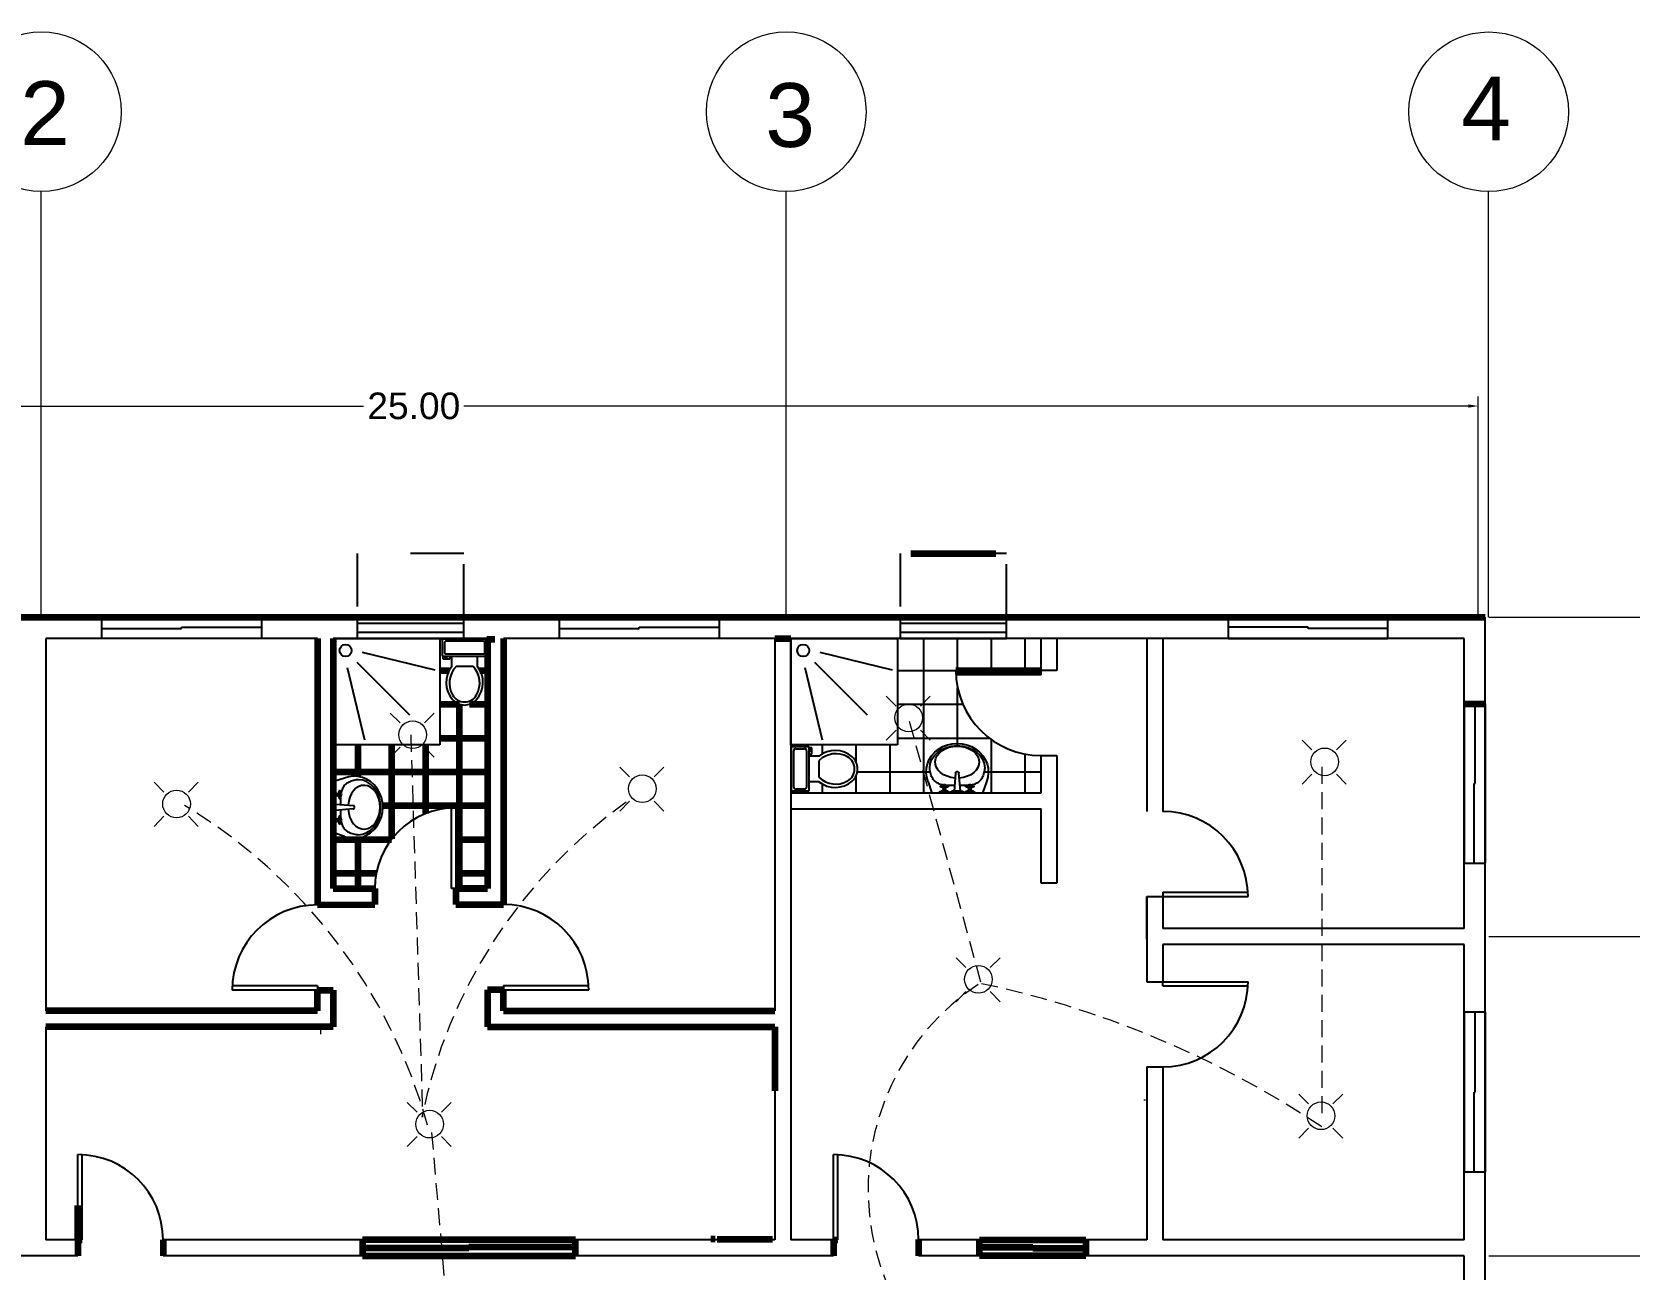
# Model space of a CAD drawing. Header units: millimetres. Extents: x 2391 to 3323, y 1596 to 2537.
# Drawn here: x 2863.34 to 2893.36, y 2371.49 to 2394.74 of the extents above; entities that cross this region are included whole.
import ezdxf

# ---------------------------------------------------------------- set-up
doc = ezdxf.new("R2010")
doc.units = ezdxf.units.MM
doc.linetypes.add('DASHED2', pattern=[9.525, 6.35, -3.175])
doc.linetypes.add('JIS_02_1.0', pattern=[2, 1, -1])
doc.layers.get('Defpoints').update_dxf_attribs({"color": 115})
for name, color, linetype in [('BATH', 171, 'Continuous'), ('dimensions', 203, 'Continuous'), ('doors', 31, 'Continuous'), ('doors and windows schedule', 11, 'Continuous'), ('Electrical symbols', 81, 'Continuous'), ('exterior wall', 140, 'Continuous'), ('furnitures', 40, 'Continuous'), ('interior wall', 191, 'Continuous'), ('Lightning text', 211, 'Continuous'), ('stairs', 123, 'Continuous'), ('windows', 241, 'Continuous')]:
    doc.layers.add(name, color=color, linetype=linetype)
doc.styles.get("Standard").update_dxf_attribs({"font": 'arial.ttf'})

msp = doc.modelspace()

# ---------------------------------------------------------------- linework, layer by layer
at = {"color": 0, "linetype": 'ByBlock'}
for p, q in [((2869.008, 2383.336), (2871.008, 2383.336)), ((2869.008, 2381.336), (2869.008, 2383.336)), ((2871.008, 2383.336), (2871.008, 2381.336)), ((2871.055, 2383.326), (2871.055, 2383.006)), ((2871.895, 2383.326), (2871.055, 2383.326)), ((2871.095, 2383.246), (2871.095, 2383.086)), ((2871.815, 2383.286), (2871.135, 2383.286)), ((2871.855, 2383.086), (2871.855, 2383.246)), ((2871.895, 2383.006), (2871.895, 2383.326)), ((2877.608, 2383.336), (2879.608, 2383.336)), ((2877.608, 2381.336), (2877.608, 2383.336)), ((2879.608, 2383.336), (2879.608, 2381.336)), ((2870.447, 2381.896), (2869.457, 2382.886)), ((2869.55, 2383.077), (2870.913, 2382.749)), ((2871.055, 2383.006), (2871.895, 2383.006)), ((2871.075, 2382.946), (2871.075, 2382.986)), ((2871.075, 2382.986), (2871.155, 2382.986)), ((2871.195, 2382.946), (2871.075, 2382.946)), ((2871.135, 2383.046), (2871.815, 2383.046)), ((2871.155, 2382.986), (2871.155, 2383.006)), ((2871.195, 2383.006), (2871.195, 2382.946)), ((2871.235, 2382.812), (2871.235, 2383.006)), ((2871.715, 2382.812), (2871.715, 2383.006)), ((2879.047, 2381.896), (2878.057, 2382.886)), ((2878.15, 2383.077), (2879.513, 2382.749)), ((2869.267, 2382.793), (2869.594, 2381.43)), ((2871.635, 2382.812), (2871.315, 2382.812)), ((2877.867, 2382.793), (2878.194, 2381.43)), ((2871.008, 2381.336), (2869.008, 2381.336)), ((2879.608, 2381.336), (2877.608, 2381.336)), ((2877.622, 2381.304), (2877.942, 2381.304)), ((2877.622, 2380.464), (2877.622, 2381.304)), ((2877.662, 2380.544), (2877.662, 2381.224)), ((2877.702, 2381.264), (2877.862, 2381.264)), ((2877.902, 2381.224), (2877.902, 2380.544)), ((2877.942, 2381.304), (2877.942, 2380.464)), ((2877.962, 2381.204), (2877.942, 2381.204)), ((2877.942, 2381.164), (2878.002, 2381.164)), ((2878.136, 2381.124), (2877.942, 2381.124)), ((2878.002, 2381.284), (2877.962, 2381.284)), ((2877.962, 2381.284), (2877.962, 2381.204)), ((2878.002, 2381.164), (2878.002, 2381.284)), ((2878.136, 2380.724), (2878.136, 2381.044)), ((2880.218, 2380.889), (2880.216, 2380.902)), ((2880.221, 2380.862), (2880.218, 2380.889)), ((2880.225, 2380.836), (2880.221, 2380.862)), ((2880.231, 2380.811), (2880.225, 2380.836)), ((2880.237, 2380.787), (2880.231, 2380.811)), ((2880.245, 2380.764), (2880.237, 2380.787)), ((2880.253, 2380.743), (2880.245, 2380.764)), ((2880.703, 2380.807), (2880.673, 2380.469)), ((2880.703, 2380.807), (2880.705, 2380.816)), ((2880.705, 2380.816), (2880.709, 2380.825)), ((2880.709, 2380.825), (2880.716, 2380.831)), ((2880.716, 2380.831), (2880.724, 2380.836)), ((2880.724, 2380.836), (2880.733, 2380.837)), ((2880.733, 2380.837), (2880.743, 2380.836)), ((2880.743, 2380.836), (2880.751, 2380.831)), ((2880.751, 2380.831), (2880.758, 2380.825)), ((2880.758, 2380.825), (2880.762, 2380.816)), ((2880.762, 2380.816), (2880.763, 2380.807)), ((2880.793, 2380.469), (2880.763, 2380.807)), ((2881.222, 2380.764), (2881.213, 2380.743)), ((2881.229, 2380.787), (2881.222, 2380.764)), ((2881.236, 2380.811), (2881.229, 2380.787)), ((2881.241, 2380.836), (2881.236, 2380.811)), ((2881.246, 2380.862), (2881.241, 2380.836)), ((2881.249, 2380.889), (2881.246, 2380.862)), ((2881.25, 2380.902), (2881.249, 2380.889)), ((2869.217, 2380.713), (2869.021, 2380.648)), ((2869.032, 2380.485), (2869.021, 2380.495)), ((2869.037, 2380.475), (2869.032, 2380.485)), ((2869.038, 2380.463), (2869.037, 2380.475)), ((2869.038, 2380.47), (2869.041, 2380.458)), ((2869.038, 2380.343), (2869.038, 2380.463)), ((2869.041, 2380.458), (2869.047, 2380.447)), ((2869.047, 2380.447), (2869.055, 2380.437)), ((2869.115, 2380.47), (2869.113, 2380.463)), ((2869.113, 2380.463), (2869.115, 2380.455)), ((2869.121, 2380.476), (2869.115, 2380.47)), ((2869.115, 2380.455), (2869.121, 2380.45)), ((2869.128, 2380.478), (2869.121, 2380.476)), ((2869.121, 2380.433), (2869.121, 2380.45)), ((2869.121, 2380.45), (2869.128, 2380.448)), ((2869.136, 2380.476), (2869.128, 2380.478)), ((2869.128, 2380.448), (2869.136, 2380.45)), ((2869.141, 2380.47), (2869.136, 2380.476)), ((2869.136, 2380.45), (2869.141, 2380.455)), ((2869.136, 2380.45), (2869.136, 2380.433)), ((2869.143, 2380.463), (2869.141, 2380.47)), ((2869.141, 2380.455), (2869.143, 2380.463)), ((2869.158, 2380.451), (2869.155, 2380.434)), ((2869.163, 2380.467), (2869.158, 2380.451)), ((2869.168, 2380.484), (2869.163, 2380.467)), ((2869.174, 2380.501), (2869.168, 2380.484)), ((2869.182, 2380.517), (2869.174, 2380.501)), ((2869.19, 2380.533), (2869.182, 2380.517)), ((2869.199, 2380.548), (2869.19, 2380.533)), ((2869.209, 2380.563), (2869.199, 2380.548)), ((2869.199, 2380.548), (2869.199, 2380.548)), ((2869.22, 2380.577), (2869.209, 2380.563)), ((2869.233, 2380.59), (2869.22, 2380.577)), ((2869.247, 2380.603), (2869.233, 2380.59)), ((2869.262, 2380.615), (2869.247, 2380.603)), ((2869.279, 2380.626), (2869.262, 2380.615)), ((2869.297, 2380.636), (2869.279, 2380.626)), ((2869.317, 2380.645), (2869.297, 2380.636)), ((2869.338, 2380.654), (2869.317, 2380.645)), ((2869.317, 2380.645), (2869.317, 2380.645)), ((2869.361, 2380.661), (2869.338, 2380.654)), ((2869.385, 2380.668), (2869.361, 2380.661)), ((2869.41, 2380.673), (2869.385, 2380.668)), ((2869.436, 2380.678), (2869.41, 2380.673)), ((2869.462, 2380.681), (2869.436, 2380.678)), ((2869.476, 2380.682), (2869.462, 2380.681)), ((2877.942, 2380.464), (2877.622, 2380.464)), ((2877.862, 2380.504), (2877.702, 2380.504)), ((2878.136, 2380.644), (2877.942, 2380.644)), ((2880.185, 2380.643), (2880.251, 2380.447)), ((2880.253, 2380.743), (2880.253, 2380.743)), ((2880.263, 2380.723), (2880.253, 2380.743)), ((2880.273, 2380.705), (2880.263, 2380.723)), ((2880.284, 2380.688), (2880.273, 2380.705)), ((2880.296, 2380.673), (2880.284, 2380.688)), ((2880.308, 2380.659), (2880.296, 2380.673)), ((2880.322, 2380.646), (2880.308, 2380.659)), ((2880.336, 2380.635), (2880.322, 2380.646)), ((2880.35, 2380.625), (2880.336, 2380.635)), ((2880.35, 2380.625), (2880.35, 2380.625)), ((2880.366, 2380.616), (2880.35, 2380.625)), ((2880.382, 2380.608), (2880.366, 2380.616)), ((2880.398, 2380.601), (2880.382, 2380.608)), ((2880.397, 2380.447), (2880.415, 2380.459)), ((2880.415, 2380.594), (2880.398, 2380.601)), ((2880.432, 2380.589), (2880.415, 2380.594)), ((2880.415, 2380.459), (2880.431, 2380.464)), ((2880.416, 2380.554), (2880.418, 2380.562)), ((2880.418, 2380.547), (2880.416, 2380.554)), ((2880.418, 2380.562), (2880.423, 2380.567)), ((2880.423, 2380.541), (2880.418, 2380.547)), ((2880.423, 2380.567), (2880.431, 2380.569)), ((2880.431, 2380.539), (2880.423, 2380.541)), ((2880.431, 2380.569), (2880.438, 2380.567)), ((2880.438, 2380.541), (2880.431, 2380.539)), ((2880.444, 2380.47), (2880.431, 2380.464)), ((2880.431, 2380.464), (2880.551, 2380.464)), ((2880.45, 2380.585), (2880.432, 2380.589)), ((2880.438, 2380.567), (2880.444, 2380.562)), ((2880.444, 2380.547), (2880.438, 2380.541)), ((2880.461, 2380.562), (2880.444, 2380.562)), ((2880.444, 2380.562), (2880.446, 2380.554)), ((2880.446, 2380.554), (2880.444, 2380.547)), ((2880.461, 2380.547), (2880.444, 2380.547)), ((2880.454, 2380.479), (2880.444, 2380.47)), ((2880.467, 2380.581), (2880.45, 2380.585)), ((2880.462, 2380.49), (2880.454, 2380.479)), ((2880.461, 2380.554), (2880.463, 2380.57)), ((2880.463, 2380.539), (2880.461, 2380.554)), ((2880.521, 2380.487), (2880.461, 2380.487)), ((2880.467, 2380.503), (2880.462, 2380.49)), ((2880.463, 2380.57), (2880.468, 2380.584)), ((2880.468, 2380.524), (2880.463, 2380.539)), ((2880.468, 2380.517), (2880.467, 2380.503)), ((2880.468, 2380.584), (2880.479, 2380.59)), ((2880.468, 2380.524), (2880.513, 2380.524)), ((2880.468, 2380.517), (2880.468, 2380.524)), ((2880.513, 2380.517), (2880.468, 2380.517)), ((2880.476, 2380.554), (2880.478, 2380.562)), ((2880.478, 2380.547), (2880.476, 2380.554)), ((2880.478, 2380.562), (2880.483, 2380.567)), ((2880.483, 2380.541), (2880.478, 2380.547)), ((2880.479, 2380.59), (2880.491, 2380.592)), ((2880.483, 2380.567), (2880.491, 2380.569)), ((2880.491, 2380.539), (2880.483, 2380.541)), ((2880.491, 2380.592), (2880.503, 2380.59)), ((2880.491, 2380.569), (2880.498, 2380.567)), ((2880.498, 2380.541), (2880.491, 2380.539)), ((2880.498, 2380.567), (2880.504, 2380.562)), ((2880.504, 2380.547), (2880.498, 2380.541)), ((2880.503, 2380.59), (2880.513, 2380.584)), ((2880.504, 2380.562), (2880.506, 2380.554)), ((2880.506, 2380.554), (2880.504, 2380.547)), ((2880.513, 2380.584), (2880.519, 2380.57)), ((2880.519, 2380.539), (2880.513, 2380.524)), ((2880.513, 2380.524), (2880.513, 2380.517)), ((2880.514, 2380.504), (2880.513, 2380.517)), ((2880.518, 2380.492), (2880.514, 2380.504)), ((2880.52, 2380.574), (2880.517, 2380.574)), ((2880.525, 2380.481), (2880.518, 2380.492)), ((2880.519, 2380.57), (2880.521, 2380.554)), ((2880.521, 2380.554), (2880.519, 2380.539)), ((2880.537, 2380.573), (2880.52, 2380.574)), ((2880.538, 2380.562), (2880.52, 2380.562)), ((2880.52, 2380.547), (2880.538, 2380.547)), ((2880.534, 2380.473), (2880.525, 2380.481)), ((2880.546, 2380.467), (2880.534, 2380.473)), ((2880.536, 2380.554), (2880.538, 2380.562)), ((2880.538, 2380.547), (2880.536, 2380.554)), ((2880.554, 2380.572), (2880.537, 2380.573)), ((2880.538, 2380.562), (2880.543, 2380.567)), ((2880.543, 2380.541), (2880.538, 2380.547)), ((2880.543, 2380.567), (2880.551, 2380.569)), ((2880.551, 2380.539), (2880.543, 2380.541)), ((2880.558, 2380.464), (2880.546, 2380.467)), ((2880.551, 2380.569), (2880.558, 2380.567)), ((2880.558, 2380.541), (2880.551, 2380.539)), ((2880.551, 2380.464), (2880.562, 2380.463)), ((2880.57, 2380.571), (2880.554, 2380.572)), ((2880.558, 2380.567), (2880.564, 2380.562)), ((2880.564, 2380.547), (2880.558, 2380.541)), ((2880.562, 2380.463), (2880.573, 2380.458)), ((2880.564, 2380.562), (2880.566, 2380.554)), ((2880.566, 2380.554), (2880.564, 2380.547)), ((2880.587, 2380.571), (2880.57, 2380.571)), ((2880.573, 2380.458), (2880.583, 2380.447)), ((2880.603, 2380.571), (2880.587, 2380.571)), ((2880.619, 2380.571), (2880.603, 2380.571)), ((2880.613, 2380.447), (2880.614, 2380.454)), ((2880.614, 2380.454), (2880.617, 2380.461)), ((2880.617, 2380.461), (2880.622, 2380.466)), ((2880.619, 2380.571), (2880.619, 2380.571)), ((2880.634, 2380.571), (2880.619, 2380.571)), ((2880.622, 2380.466), (2880.628, 2380.469)), ((2880.628, 2380.469), (2880.636, 2380.469)), ((2880.649, 2380.571), (2880.634, 2380.571)), ((2880.673, 2380.469), (2880.636, 2380.469)), ((2880.664, 2380.571), (2880.649, 2380.571)), ((2880.682, 2380.571), (2880.664, 2380.571)), ((2880.793, 2380.469), (2880.673, 2380.469)), ((2880.801, 2380.571), (2880.784, 2380.571)), ((2880.793, 2380.469), (2880.823, 2380.469)), ((2880.818, 2380.571), (2880.801, 2380.571)), ((2880.834, 2380.571), (2880.818, 2380.571)), ((2880.823, 2380.469), (2880.831, 2380.47)), ((2880.831, 2380.47), (2880.838, 2380.467)), ((2880.85, 2380.571), (2880.834, 2380.571)), ((2880.838, 2380.467), (2880.843, 2380.461)), ((2880.843, 2380.461), (2880.846, 2380.454)), ((2880.846, 2380.454), (2880.846, 2380.447)), ((2880.865, 2380.571), (2880.85, 2380.571)), ((2880.865, 2380.571), (2880.865, 2380.571)), ((2880.881, 2380.571), (2880.865, 2380.571)), ((2880.877, 2380.447), (2880.895, 2380.459)), ((2880.896, 2380.572), (2880.881, 2380.571)), ((2880.895, 2380.459), (2880.911, 2380.464)), ((2880.91, 2380.572), (2880.896, 2380.572)), ((2880.896, 2380.554), (2880.898, 2380.562)), ((2880.898, 2380.547), (2880.896, 2380.554)), ((2880.898, 2380.562), (2880.903, 2380.567)), ((2880.903, 2380.541), (2880.898, 2380.547)), ((2880.903, 2380.567), (2880.911, 2380.569)), ((2880.911, 2380.539), (2880.903, 2380.541)), ((2880.925, 2380.572), (2880.91, 2380.572)), ((2880.911, 2380.569), (2880.918, 2380.567)), ((2880.918, 2380.541), (2880.911, 2380.539)), ((2880.924, 2380.47), (2880.911, 2380.464)), ((2880.911, 2380.464), (2881.031, 2380.464)), ((2880.918, 2380.567), (2880.924, 2380.562)), ((2880.924, 2380.547), (2880.918, 2380.541)), ((2880.924, 2380.562), (2880.926, 2380.554)), ((2880.941, 2380.562), (2880.924, 2380.562)), ((2880.926, 2380.554), (2880.924, 2380.547)), ((2880.941, 2380.547), (2880.924, 2380.547)), ((2880.935, 2380.479), (2880.924, 2380.47)), ((2880.944, 2380.573), (2880.925, 2380.572)), ((2880.943, 2380.49), (2880.935, 2380.479)), ((2880.941, 2380.554), (2880.943, 2380.57)), ((2880.943, 2380.539), (2880.941, 2380.554)), ((2881.001, 2380.487), (2880.941, 2380.487)), ((2880.943, 2380.57), (2880.948, 2380.584)), ((2880.948, 2380.524), (2880.943, 2380.539)), ((2880.947, 2380.503), (2880.943, 2380.49)), ((2880.948, 2380.517), (2880.947, 2380.503)), ((2880.948, 2380.584), (2880.959, 2380.59)), ((2880.948, 2380.524), (2880.993, 2380.524)), ((2880.948, 2380.517), (2880.948, 2380.524)), ((2880.993, 2380.517), (2880.948, 2380.517)), ((2880.956, 2380.554), (2880.958, 2380.562)), ((2880.958, 2380.547), (2880.956, 2380.554)), ((2880.958, 2380.562), (2880.963, 2380.567)), ((2880.963, 2380.541), (2880.958, 2380.547)), ((2880.959, 2380.59), (2880.971, 2380.592)), ((2880.963, 2380.567), (2880.971, 2380.569)), ((2880.971, 2380.539), (2880.963, 2380.541)), ((2880.971, 2380.592), (2880.983, 2380.59)), ((2880.971, 2380.569), (2880.978, 2380.567)), ((2880.978, 2380.541), (2880.971, 2380.539)), ((2880.978, 2380.567), (2880.984, 2380.562)), ((2880.984, 2380.547), (2880.978, 2380.541)), ((2880.983, 2380.59), (2880.993, 2380.584)), ((2880.984, 2380.562), (2880.986, 2380.554)), ((2880.986, 2380.554), (2880.984, 2380.547)), ((2880.993, 2380.584), (2880.999, 2380.57)), ((2880.999, 2380.539), (2880.993, 2380.524)), ((2880.993, 2380.524), (2880.993, 2380.517)), ((2880.994, 2380.504), (2880.993, 2380.517)), ((2880.998, 2380.492), (2880.994, 2380.504)), ((2881.002, 2380.581), (2880.995, 2380.58)), ((2881.005, 2380.481), (2880.998, 2380.492)), ((2880.999, 2380.57), (2881.001, 2380.554)), ((2881.001, 2380.554), (2880.999, 2380.539)), ((2881.018, 2380.562), (2881, 2380.562)), ((2881, 2380.547), (2881.018, 2380.547)), ((2881.019, 2380.585), (2881.002, 2380.581)), ((2881.015, 2380.473), (2881.005, 2380.481)), ((2881.026, 2380.467), (2881.015, 2380.473)), ((2881.016, 2380.554), (2881.018, 2380.562)), ((2881.018, 2380.547), (2881.016, 2380.554)), ((2881.018, 2380.562), (2881.023, 2380.567)), ((2881.023, 2380.541), (2881.018, 2380.547)), ((2881.035, 2380.589), (2881.019, 2380.585)), ((2881.023, 2380.567), (2881.031, 2380.569)), ((2881.031, 2380.539), (2881.023, 2380.541)), ((2881.038, 2380.464), (2881.026, 2380.467)), ((2881.031, 2380.569), (2881.038, 2380.567)), ((2881.038, 2380.541), (2881.031, 2380.539)), ((2881.031, 2380.464), (2881.043, 2380.463)), ((2881.052, 2380.594), (2881.035, 2380.589)), ((2881.038, 2380.567), (2881.044, 2380.562)), ((2881.044, 2380.547), (2881.038, 2380.541)), ((2881.043, 2380.463), (2881.053, 2380.458)), ((2881.044, 2380.562), (2881.046, 2380.554)), ((2881.046, 2380.554), (2881.044, 2380.547)), ((2881.069, 2380.601), (2881.052, 2380.594)), ((2881.053, 2380.458), (2881.063, 2380.447)), ((2881.085, 2380.608), (2881.069, 2380.601)), ((2881.101, 2380.616), (2881.085, 2380.608)), ((2881.116, 2380.625), (2881.101, 2380.616)), ((2881.131, 2380.635), (2881.116, 2380.625)), ((2881.116, 2380.625), (2881.116, 2380.625)), ((2881.145, 2380.646), (2881.131, 2380.635)), ((2881.158, 2380.659), (2881.145, 2380.646)), ((2881.171, 2380.673), (2881.158, 2380.659)), ((2881.183, 2380.688), (2881.171, 2380.673)), ((2881.194, 2380.705), (2881.183, 2380.688)), ((2881.204, 2380.723), (2881.194, 2380.705)), ((2881.213, 2380.743), (2881.204, 2380.723)), ((2881.213, 2380.743), (2881.213, 2380.743)), ((2881.281, 2380.643), (2881.216, 2380.447)), ((2869.021, 2380.309), (2869.032, 2380.327)), ((2869.028, 2380.278), (2869.021, 2380.278)), ((2869.035, 2380.275), (2869.028, 2380.278)), ((2869.032, 2380.327), (2869.038, 2380.343)), ((2869.041, 2380.27), (2869.035, 2380.275)), ((2869.044, 2380.356), (2869.038, 2380.343)), ((2869.043, 2380.263), (2869.041, 2380.27)), ((2869.043, 2380.255), (2869.043, 2380.263)), ((2869.043, 2380.225), (2869.043, 2380.255)), ((2869.043, 2380.225), (2869.043, 2380.105)), ((2869.043, 2380.225), (2869.381, 2380.195)), ((2869.052, 2380.367), (2869.044, 2380.356)), ((2869.064, 2380.375), (2869.052, 2380.367)), ((2869.055, 2380.437), (2869.066, 2380.43)), ((2869.061, 2380.433), (2869.061, 2380.373)), ((2869.077, 2380.379), (2869.064, 2380.375)), ((2869.066, 2380.43), (2869.078, 2380.426)), ((2869.091, 2380.38), (2869.077, 2380.379)), ((2869.078, 2380.426), (2869.091, 2380.425)), ((2869.091, 2380.425), (2869.091, 2380.38)), ((2869.098, 2380.425), (2869.091, 2380.425)), ((2869.091, 2380.38), (2869.098, 2380.38)), ((2869.113, 2380.431), (2869.098, 2380.425)), ((2869.098, 2380.38), (2869.098, 2380.425)), ((2869.098, 2380.38), (2869.113, 2380.375)), ((2869.128, 2380.433), (2869.113, 2380.431)), ((2869.115, 2380.41), (2869.113, 2380.403)), ((2869.113, 2380.403), (2869.115, 2380.395)), ((2869.113, 2380.375), (2869.128, 2380.373)), ((2869.115, 2380.35), (2869.113, 2380.343)), ((2869.113, 2380.343), (2869.115, 2380.335)), ((2869.121, 2380.416), (2869.115, 2380.41)), ((2869.115, 2380.395), (2869.121, 2380.39)), ((2869.121, 2380.356), (2869.115, 2380.35)), ((2869.115, 2380.335), (2869.121, 2380.33)), ((2869.128, 2380.418), (2869.121, 2380.416)), ((2869.121, 2380.39), (2869.128, 2380.388)), ((2869.121, 2380.373), (2869.121, 2380.356)), ((2869.128, 2380.358), (2869.121, 2380.356)), ((2869.121, 2380.33), (2869.128, 2380.328)), ((2869.144, 2380.431), (2869.128, 2380.433)), ((2869.136, 2380.416), (2869.128, 2380.418)), ((2869.128, 2380.388), (2869.136, 2380.39)), ((2869.128, 2380.373), (2869.144, 2380.375)), ((2869.136, 2380.356), (2869.128, 2380.358)), ((2869.128, 2380.328), (2869.136, 2380.33)), ((2869.141, 2380.41), (2869.136, 2380.416)), ((2869.136, 2380.39), (2869.141, 2380.395)), ((2869.136, 2380.373), (2869.136, 2380.356)), ((2869.141, 2380.35), (2869.136, 2380.356)), ((2869.136, 2380.33), (2869.141, 2380.335)), ((2869.143, 2380.403), (2869.141, 2380.41)), ((2869.141, 2380.395), (2869.143, 2380.403)), ((2869.143, 2380.343), (2869.141, 2380.35)), ((2869.141, 2380.335), (2869.143, 2380.343)), ((2869.158, 2380.425), (2869.144, 2380.431)), ((2869.144, 2380.375), (2869.158, 2380.38)), ((2869.146, 2380.357), (2869.145, 2380.342)), ((2869.145, 2380.342), (2869.145, 2380.328)), ((2869.145, 2380.328), (2869.145, 2380.313)), ((2869.145, 2380.313), (2869.145, 2380.297)), ((2869.145, 2380.297), (2869.145, 2380.282)), ((2869.145, 2380.297), (2869.145, 2380.297)), ((2869.145, 2380.282), (2869.145, 2380.266)), ((2869.145, 2380.266), (2869.145, 2380.25)), ((2869.145, 2380.25), (2869.145, 2380.233)), ((2869.145, 2380.233), (2869.145, 2380.216)), ((2869.147, 2380.376), (2869.146, 2380.357)), ((2869.155, 2380.434), (2869.153, 2380.427)), ((2869.164, 2380.415), (2869.158, 2380.425)), ((2869.158, 2380.38), (2869.164, 2380.391)), ((2869.166, 2380.403), (2869.164, 2380.415)), ((2869.164, 2380.391), (2869.166, 2380.403)), ((2869.39, 2380.194), (2869.381, 2380.195)), ((2869.398, 2380.19), (2869.39, 2380.194)), ((2869.405, 2380.183), (2869.398, 2380.19)), ((2869.398, 2380.141), (2869.405, 2380.148)), ((2869.409, 2380.175), (2869.405, 2380.183)), ((2869.405, 2380.148), (2869.409, 2380.156)), ((2869.411, 2380.165), (2869.409, 2380.175)), ((2869.409, 2380.156), (2869.411, 2380.165)), ((2869.021, 2380.045), (2869.028, 2380.046)), ((2869.032, 2380.005), (2869.021, 2380.015)), ((2869.021, 2379.829), (2869.032, 2379.847)), ((2869.028, 2380.046), (2869.035, 2380.049)), ((2869.037, 2379.994), (2869.032, 2380.005)), ((2869.032, 2379.847), (2869.038, 2379.863)), ((2869.035, 2380.049), (2869.04, 2380.054)), ((2869.038, 2379.983), (2869.037, 2379.994)), ((2869.038, 2379.99), (2869.041, 2379.978)), ((2869.038, 2379.863), (2869.038, 2379.983)), ((2869.044, 2379.876), (2869.038, 2379.863)), ((2869.04, 2380.054), (2869.043, 2380.06)), ((2869.041, 2379.978), (2869.047, 2379.966)), ((2869.381, 2380.135), (2869.043, 2380.105)), ((2869.043, 2380.105), (2869.043, 2380.068)), ((2869.043, 2380.06), (2869.043, 2380.068)), ((2869.052, 2379.886), (2869.044, 2379.876)), ((2869.047, 2379.966), (2869.055, 2379.957)), ((2869.064, 2379.895), (2869.052, 2379.886)), ((2869.055, 2379.957), (2869.066, 2379.95)), ((2869.061, 2379.953), (2869.061, 2379.893)), ((2869.077, 2379.899), (2869.064, 2379.895)), ((2869.066, 2379.95), (2869.078, 2379.946)), ((2869.091, 2379.9), (2869.077, 2379.899)), ((2869.078, 2379.946), (2869.091, 2379.945)), ((2869.091, 2379.945), (2869.091, 2379.9)), ((2869.098, 2379.945), (2869.091, 2379.945)), ((2869.091, 2379.9), (2869.098, 2379.9)), ((2869.113, 2379.951), (2869.098, 2379.945)), ((2869.098, 2379.9), (2869.098, 2379.945)), ((2869.098, 2379.9), (2869.113, 2379.895)), ((2869.115, 2379.99), (2869.113, 2379.983)), ((2869.113, 2379.983), (2869.115, 2379.975)), ((2869.128, 2379.953), (2869.113, 2379.951)), ((2869.115, 2379.93), (2869.113, 2379.923)), ((2869.113, 2379.923), (2869.115, 2379.915)), ((2869.113, 2379.895), (2869.128, 2379.893)), ((2869.115, 2379.87), (2869.113, 2379.863)), ((2869.113, 2379.863), (2869.115, 2379.855)), ((2869.121, 2379.996), (2869.115, 2379.99)), ((2869.115, 2379.975), (2869.121, 2379.97)), ((2869.121, 2379.936), (2869.115, 2379.93)), ((2869.115, 2379.915), (2869.121, 2379.91)), ((2869.121, 2379.876), (2869.115, 2379.87)), ((2869.115, 2379.855), (2869.121, 2379.85)), ((2869.128, 2379.998), (2869.121, 2379.996)), ((2869.121, 2379.97), (2869.128, 2379.968)), ((2869.121, 2379.952), (2869.121, 2379.97)), ((2869.128, 2379.938), (2869.121, 2379.936)), ((2869.121, 2379.91), (2869.128, 2379.908)), ((2869.121, 2379.893), (2869.121, 2379.876)), ((2869.128, 2379.878), (2869.121, 2379.876)), ((2869.121, 2379.85), (2869.128, 2379.848)), ((2869.136, 2379.996), (2869.128, 2379.998)), ((2869.128, 2379.968), (2869.136, 2379.97)), ((2869.144, 2379.951), (2869.128, 2379.953)), ((2869.136, 2379.936), (2869.128, 2379.938)), ((2869.128, 2379.908), (2869.136, 2379.91)), ((2869.128, 2379.893), (2869.144, 2379.895)), ((2869.136, 2379.876), (2869.128, 2379.878)), ((2869.128, 2379.848), (2869.136, 2379.85)), ((2869.141, 2379.99), (2869.136, 2379.996)), ((2869.136, 2379.97), (2869.141, 2379.975)), ((2869.136, 2379.97), (2869.136, 2379.952)), ((2869.141, 2379.93), (2869.136, 2379.936)), ((2869.136, 2379.91), (2869.141, 2379.915)), ((2869.136, 2379.893), (2869.136, 2379.876)), ((2869.141, 2379.87), (2869.136, 2379.876)), ((2869.136, 2379.85), (2869.141, 2379.855)), ((2869.143, 2379.983), (2869.141, 2379.99)), ((2869.141, 2379.975), (2869.143, 2379.983)), ((2869.143, 2379.923), (2869.141, 2379.93)), ((2869.141, 2379.915), (2869.143, 2379.923)), ((2869.143, 2379.863), (2869.141, 2379.87)), ((2869.141, 2379.855), (2869.143, 2379.863)), ((2869.158, 2379.945), (2869.144, 2379.951)), ((2869.144, 2379.895), (2869.158, 2379.9)), ((2869.145, 2380.114), (2869.145, 2380.096)), ((2869.145, 2380.096), (2869.145, 2380.081)), ((2869.145, 2380.081), (2869.145, 2380.066)), ((2869.145, 2380.066), (2869.145, 2380.051)), ((2869.145, 2380.051), (2869.145, 2380.035)), ((2869.145, 2380.051), (2869.145, 2380.051)), ((2869.145, 2380.035), (2869.145, 2380.019)), ((2869.145, 2380.019), (2869.145, 2380.003)), ((2869.145, 2380.003), (2869.146, 2379.986)), ((2869.146, 2379.986), (2869.146, 2379.969)), ((2869.146, 2379.969), (2869.148, 2379.952)), ((2869.148, 2379.952), (2869.148, 2379.949)), ((2869.155, 2379.899), (2869.158, 2379.882)), ((2869.164, 2379.935), (2869.158, 2379.945)), ((2869.158, 2379.9), (2869.164, 2379.911)), ((2869.158, 2379.882), (2869.163, 2379.865)), ((2869.163, 2379.865), (2869.168, 2379.847)), ((2869.166, 2379.923), (2869.164, 2379.935)), ((2869.164, 2379.911), (2869.166, 2379.923)), ((2869.168, 2379.847), (2869.174, 2379.83)), ((2869.381, 2380.135), (2869.39, 2380.137)), ((2869.39, 2380.137), (2869.398, 2380.141)), ((2869.217, 2379.617), (2869.021, 2379.683)), ((2869.174, 2379.83), (2869.182, 2379.814)), ((2869.182, 2379.814), (2869.19, 2379.798)), ((2869.19, 2379.798), (2869.199, 2379.782)), ((2869.199, 2379.782), (2869.209, 2379.768)), ((2869.199, 2379.782), (2869.199, 2379.782)), ((2869.209, 2379.768), (2869.22, 2379.754)), ((2869.22, 2379.754), (2869.233, 2379.74)), ((2869.233, 2379.74), (2869.247, 2379.728)), ((2869.247, 2379.728), (2869.262, 2379.716)), ((2869.262, 2379.716), (2869.279, 2379.705)), ((2869.279, 2379.705), (2869.297, 2379.695)), ((2869.297, 2379.695), (2869.317, 2379.686)), ((2869.317, 2379.686), (2869.338, 2379.677)), ((2869.317, 2379.686), (2869.317, 2379.686)), ((2869.338, 2379.677), (2869.361, 2379.669)), ((2869.361, 2379.669), (2869.385, 2379.663)), ((2869.385, 2379.663), (2869.41, 2379.657)), ((2869.41, 2379.657), (2869.436, 2379.653)), ((2869.436, 2379.653), (2869.462, 2379.65)), ((2869.462, 2379.65), (2869.476, 2379.648))]:
    msp.add_line(p, q, dxfattribs=at)
for centre in [(2869.239, 2383.111), (2877.839, 2383.111)]:
    msp.add_circle(centre, 0.113, dxfattribs=at)
for centre, radius, start, end in [((2871.13, 2383.251), 0.0354, 81.8699, 188.1301), ((2871.82, 2383.251), 0.0354, 351.8699, 98.1301), ((2871.13, 2383.081), 0.0354, 171.8699, 278.1301), ((2871.82, 2383.081), 0.0354, 261.8699, 8.1301), ((2871.615, 2382.509), 0.487, 141.4691, 221.0789), ((2871.643, 2382.499), 0.453, 136.3677, 209.5765), ((2871.307, 2382.499), 0.453, 330.4233, 43.6321), ((2871.334, 2382.509), 0.487, 318.9209, 38.5307), ((2871.475, 2382.404), 0.26, 209.5765, 330.4233), ((2871.475, 2382.386), 0.3, 221.0789, 318.9209), ((2877.697, 2381.229), 0.0354, 81.8699, 188.1301), ((2877.867, 2381.229), 0.0354, 351.8699, 98.1301), ((2878.439, 2380.744), 0.487, 48.9211, 128.5309), ((2878.449, 2380.716), 0.453, 60.4235, 133.6323), ((2878.544, 2380.884), 0.26, 299.5767, 60.4235), ((2878.562, 2380.884), 0.3, 311.0791, 48.9211), ((2877.697, 2380.539), 0.0354, 171.8699, 278.1301), ((2877.867, 2380.539), 0.0354, 261.8699, 8.1301), ((2878.449, 2381.052), 0.453, 226.3679, 299.5767), ((2878.439, 2381.025), 0.487, 231.4693, 311.0791)]:
    msp.add_arc(centre, radius, start, end, dxfattribs=at)
at = {"color": 0, "linetype": 'ByBlock', "extrusion": (0, 0, -1)}
for centre, major_axis, ratio, start_param, end_param in [((2880.733, 2380.829), (0.584, 0), 0.916316, 2.786438, 6.63834), ((2880.733, 2380.902), (0.517, 0), 0.815274, 3.141593, 6.283185), ((2880.733, 2381.013), (0.412, 0), 0.730435, 1.664123, 7.760732)]:
    msp.add_ellipse(centre, major_axis=major_axis, ratio=ratio, start_param=start_param, end_param=end_param, dxfattribs=at)
at = {"color": 0, "linetype": 'ByBlock'}
for centre, major_axis, ratio, start_param, end_param in [((2869.403, 2380.165), (0, 0.584), 0.916316, 2.786438, 6.63834), ((2869.586, 2380.165), (0, 0.412), 0.730435, 1.664123, 7.760732), ((2869.476, 2380.165), (0, 0.517), 0.815274, 3.141593, 6.283185)]:
    msp.add_ellipse(centre, major_axis=major_axis, ratio=ratio, start_param=start_param, end_param=end_param, dxfattribs=at)
at = {"layer": 'BATH', "linetype": 'Continuous'}
for p, q in [((2880.106, 2380.436), (2880.106, 2383.336)), ((2880.741, 2382.736), (2880.741, 2383.336)), ((2881.376, 2382.736), (2881.376, 2383.336)), ((2882.011, 2382.736), (2882.011, 2383.336)), ((2879.608, 2382.736), (2882.308, 2382.736)), ((2880.741, 2381.323), (2880.741, 2382.411)), ((2879.608, 2382.101), (2880.839, 2382.101)), ((2879.608, 2381.466), (2881.334, 2381.466)), ((2881.376, 2380.436), (2881.376, 2381.435)), ((2878.201, 2381.168), (2878.201, 2381.336)), ((2878.836, 2381.006), (2878.836, 2381.336)), ((2879.471, 2380.436), (2879.471, 2381.336)), ((2882.011, 2380.436), (2882.011, 2381.163)), ((2877.608, 2380.831), (2877.622, 2380.831)), ((2878.836, 2380.436), (2878.836, 2380.763)), ((2878.857, 2380.831), (2880.226, 2380.831)), ((2881.24, 2380.831), (2882.308, 2380.831)), ((2878.201, 2380.436), (2878.201, 2380.6)), ((2880.741, 2380.436), (2880.741, 2380.469))]:
    msp.add_line(p, q, dxfattribs=at)
at = {"layer": 'BATH', "linetype": 'Continuous', "lineweight": 100}
for p, q in [((2871.008, 2382.736), (2871.185, 2382.736)), ((2871.764, 2382.736), (2871.908, 2382.736)), ((2871.008, 2382.101), (2871.379, 2382.101)), ((2871.379, 2378.636), (2871.379, 2382.102)), ((2871.57, 2382.101), (2871.908, 2382.101)), ((2871.008, 2381.466), (2871.908, 2381.466)), ((2869.474, 2380.745), (2869.474, 2381.336)), ((2870.109, 2379.569), (2870.109, 2381.336)), ((2870.744, 2380.047), (2870.744, 2381.336)), ((2869.008, 2380.831), (2871.908, 2380.831)), ((2869.938, 2380.196), (2871.908, 2380.196)), ((2869.008, 2379.561), (2870.103, 2379.561)), ((2869.474, 2378.636), (2869.474, 2379.586)), ((2871.308, 2379.561), (2871.908, 2379.561)), ((2869.008, 2378.926), (2869.816, 2378.926)), ((2871.308, 2378.926), (2871.908, 2378.926))]:
    msp.add_line(p, q, dxfattribs=at)
at = {"layer": 'Defpoints', "linetype": 'DASHED2', "lineweight": 13, "ltscale": 0.05}
for p, q in [((2879.832, 2381.784), (2881.186, 2376.827)), ((2870.464, 2381.524), (2870.687, 2374.342)), ((2887.586, 2380.925), (2887.586, 2374.325)), ((2870.856, 2374.051), (2871.323, 2368.639))]:
    msp.add_line(p, q, dxfattribs=at)
for centre, radius, start, end in [((2860.932, 2371.446), 10.223, 15.5561, 58.8963), ((2880.127, 2372.415), 9.649, 125.5778, 168.4833), ((2877.423, 2358.952), 18.289, 56.239, 78.6156), ((2883.679, 2372.985), 4.621, 123.5479, 248.7604)]:
    msp.add_arc(centre, radius, start, end, dxfattribs=at)
at = {"layer": 'dimensions', "lineweight": 13}
for p, q in [((2850.701, 2387.705), (2869.578, 2387.705)), ((2890.341, 2387.705), (2871.463, 2387.705)), ((2890.521, 2383.798), (2890.521, 2387.885))]:
    msp.add_line(p, q, dxfattribs=at)
at = {"layer": 'dimensions'}
msp.add_solid([(2890.341, 2387.735), (2890.341, 2387.675), (2890.521, 2387.705)], dxfattribs=at)
at = {"layer": 'doors', "lineweight": 100}
for p, q in [((2880.708, 2382.736), (2882.308, 2382.736)), ((2864.208, 2372.036), (2864.208, 2372.683)), ((2864.208, 2372.036), (2864.288, 2372.036)), ((2878.408, 2372.036), (2878.488, 2372.036))]:
    msp.add_line(p, q, dxfattribs=at)
at = {"layer": 'doors'}
for p, q in [((2882.308, 2382.656), (2880.71, 2382.656)), ((2882.308, 2382.656), (2882.308, 2382.736)), ((2871.228, 2378.636), (2871.228, 2380.153)), ((2871.308, 2380.156), (2871.308, 2378.636)), ((2871.308, 2378.636), (2871.228, 2378.636)), ((2871.308, 2378.636), (2871.228, 2378.636)), ((2884.598, 2378.566), (2886.196, 2378.566)), ((2884.598, 2378.566), (2884.598, 2378.486)), ((2884.598, 2378.486), (2886.198, 2378.486)), ((2884.598, 2376.886), (2886.198, 2376.886)), ((2884.598, 2376.806), (2884.598, 2376.886)), ((2868.708, 2376.729), (2867.108, 2376.729)), ((2868.708, 2376.809), (2867.11, 2376.809)), ((2868.708, 2376.809), (2868.708, 2376.729)), ((2872.208, 2376.816), (2873.806, 2376.816)), ((2872.208, 2376.816), (2872.208, 2376.736)), ((2872.208, 2376.736), (2873.808, 2376.736)), ((2884.598, 2376.806), (2886.196, 2376.806)), ((2864.208, 2372.036), (2864.208, 2373.636)), ((2864.288, 2372.036), (2864.288, 2373.634)), ((2878.408, 2372.036), (2878.408, 2373.636)), ((2878.488, 2372.036), (2878.488, 2373.634))]:
    msp.add_line(p, q, dxfattribs=at)
for centre, radius, start, end in [((2882.308, 2382.736), 1.6, 180, 270), ((2871.308, 2378.636), 1.52, 90, 180), ((2884.598, 2378.486), 1.6, 0, 90), ((2868.708, 2376.729), 1.6, 90, 180), ((2872.208, 2376.736), 1.6, 0, 90), ((2884.598, 2376.886), 1.6, 270, 0), ((2864.208, 2372.036), 1.6, 0, 90), ((2878.408, 2372.036), 1.6, 0, 90)]:
    msp.add_arc(centre, radius, start, end, dxfattribs=at)
at = {"layer": 'doors and windows schedule', "lineweight": 100}
msp.add_line((2879.862, 2384.936), (2881.462, 2384.936), dxfattribs=at)
at = {"layer": 'Electrical symbols', "lineweight": 18}
for p, q in [((2879.583, 2382.067), (2879.4, 2382.25)), ((2880.044, 2382.067), (2880.226, 2382.25)), ((2870.262, 2381.75), (2870.079, 2381.933)), ((2870.723, 2381.75), (2870.906, 2381.933)), ((2879.583, 2381.613), (2879.4, 2381.423)), ((2880.044, 2381.613), (2880.226, 2381.423)), ((2887.4, 2381.241), (2887.217, 2381.424)), ((2887.861, 2381.241), (2888.044, 2381.424)), ((2870.262, 2381.296), (2870.079, 2381.106)), ((2870.723, 2381.296), (2870.906, 2381.106)), ((2874.577, 2380.735), (2874.394, 2380.918)), ((2875.038, 2380.735), (2875.221, 2380.918)), ((2887.4, 2380.787), (2887.217, 2380.597)), ((2887.861, 2380.787), (2888.044, 2380.597)), ((2865.824, 2380.45), (2865.641, 2380.633)), ((2866.285, 2380.45), (2866.468, 2380.633)), ((2874.577, 2380.282), (2874.394, 2380.091)), ((2875.038, 2380.282), (2875.221, 2380.091)), ((2865.824, 2379.997), (2865.641, 2379.806)), ((2866.285, 2379.997), (2866.468, 2379.806)), ((2880.894, 2377.153), (2880.712, 2377.336)), ((2881.355, 2377.153), (2881.538, 2377.336)), ((2880.894, 2376.699), (2880.712, 2376.509)), ((2881.355, 2376.699), (2881.538, 2376.509)), ((2887.334, 2374.589), (2887.151, 2374.772)), ((2887.795, 2374.589), (2887.977, 2374.772)), ((2870.581, 2374.432), (2870.398, 2374.615)), ((2871.042, 2374.432), (2871.225, 2374.615)), ((2870.581, 2373.979), (2870.398, 2373.788)), ((2871.042, 2373.979), (2871.225, 2373.788)), ((2887.334, 2374.136), (2887.151, 2373.946)), ((2887.795, 2374.136), (2887.977, 2373.946))]:
    msp.add_line(p, q, dxfattribs=at)
for centre in [(2879.82, 2381.844), (2870.5, 2381.527), (2887.638, 2381.018), (2874.815, 2380.512), (2866.062, 2380.227), (2881.132, 2376.93), (2870.819, 2374.209), (2887.571, 2374.366)]:
    msp.add_circle(centre, 0.26, dxfattribs=at)
at = {"layer": 'exterior wall', "lineweight": 100}
msp.add_line((2850.258, 2383.736), (2890.658, 2383.736), dxfattribs=at)
at = {"layer": 'exterior wall'}
for p, q in [((2890.658, 2353.736), (2890.658, 2383.736)), ((2868.708, 2383.336), (2863.608, 2383.336)), ((2871.908, 2383.336), (2869.008, 2383.336)), ((2877.308, 2383.336), (2872.208, 2383.336)), ((2890.258, 2383.336), (2877.608, 2383.336)), ((2890.258, 2377.886), (2890.258, 2383.336)), ((2890.258, 2372.036), (2890.258, 2377.586)), ((2890.258, 2365.736), (2890.258, 2371.736))]:
    msp.add_line(p, q, dxfattribs=at)
at = {"layer": 'furnitures', "lineweight": 100}
for p, q in [((2868.759, 2375.963), (2868.779, 2375.963)), ((2876.182, 2372.049), (2876.102, 2372.049)), ((2876.222, 2372.049), (2877.262, 2372.049))]:
    msp.add_line(p, q, dxfattribs=at)
at = {"layer": 'furnitures'}
msp.add_line((2884.261, 2374.655), (2884.26, 2374.674), dxfattribs=at)
at = {"layer": 'interior wall'}
for p, q in [((2863.608, 2383.336), (2863.608, 2376.336)), ((2877.308, 2383.336), (2877.308, 2376.336)), ((2877.608, 2383.336), (2877.608, 2372.036)), ((2882.308, 2382.736), (2882.308, 2383.336)), ((2882.608, 2383.336), (2882.608, 2382.736)), ((2884.298, 2383.336), (2884.298, 2380.086)), ((2884.598, 2383.336), (2884.598, 2380.086)), ((2882.608, 2382.736), (2882.308, 2382.736)), ((2882.308, 2380.436), (2882.308, 2381.136)), ((2882.308, 2381.136), (2882.608, 2381.136)), ((2882.608, 2381.136), (2882.608, 2378.736)), ((2877.608, 2380.436), (2882.308, 2380.436)), ((2877.608, 2380.136), (2882.308, 2380.136)), ((2882.308, 2378.736), (2882.308, 2380.136)), ((2882.608, 2378.736), (2882.308, 2378.736)), ((2884.298, 2378.486), (2884.298, 2376.886)), ((2884.298, 2377.686), (2884.298, 2378.486)), ((2884.298, 2378.486), (2884.598, 2378.486)), ((2884.598, 2378.486), (2884.598, 2377.886)), ((2890.258, 2377.886), (2884.598, 2377.886)), ((2884.298, 2377.686), (2884.298, 2376.886)), ((2890.258, 2377.586), (2884.598, 2377.586)), ((2884.598, 2377.586), (2884.598, 2376.886)), ((2884.298, 2376.886), (2884.598, 2376.886)), ((2863.608, 2376.036), (2863.608, 2372.036)), ((2877.308, 2376.036), (2877.308, 2372.036)), ((2884.298, 2375.286), (2884.298, 2372.036)), ((2884.298, 2375.286), (2884.598, 2375.286)), ((2884.598, 2375.286), (2884.598, 2372.036)), ((2864.288, 2372.036), (2863.608, 2372.036)), ((2877.308, 2372.036), (2865.808, 2372.036)), ((2878.408, 2372.036), (2877.608, 2372.036)), ((2884.298, 2372.036), (2880.008, 2372.036)), ((2890.258, 2372.036), (2884.598, 2372.036)), ((2864.208, 2371.736), (2862.508, 2371.736)), ((2878.408, 2371.736), (2865.808, 2371.736)), ((2890.258, 2371.736), (2880.008, 2371.736))]:
    msp.add_line(p, q, dxfattribs=at)
at = {"layer": 'interior wall', "lineweight": 100}
for p, q in [((2868.708, 2383.336), (2868.708, 2378.336)), ((2869.008, 2383.336), (2869.008, 2378.636)), ((2871.908, 2383.336), (2871.908, 2378.636)), ((2872.208, 2383.336), (2872.208, 2378.336)), ((2869.008, 2378.636), (2869.788, 2378.636)), ((2869.788, 2378.636), (2869.788, 2378.336)), ((2871.908, 2378.636), (2871.308, 2378.636)), ((2871.308, 2378.636), (2871.908, 2378.636)), ((2871.308, 2378.636), (2871.308, 2378.336)), ((2868.708, 2378.329), (2869.788, 2378.336)), ((2868.708, 2378.329), (2868.708, 2378.336)), ((2871.308, 2378.336), (2872.208, 2378.336)), ((2868.708, 2376.336), (2868.708, 2376.729)), ((2868.708, 2376.729), (2869.008, 2376.729)), ((2869.008, 2376.729), (2869.008, 2376.036)), ((2871.908, 2376.736), (2871.908, 2376.036)), ((2872.208, 2376.736), (2871.908, 2376.736)), ((2872.208, 2376.336), (2872.208, 2376.736)), ((2868.708, 2376.336), (2863.608, 2376.336)), ((2872.208, 2376.336), (2877.308, 2376.336)), ((2869.008, 2376.036), (2863.608, 2376.036)), ((2871.908, 2376.036), (2877.308, 2376.036)), ((2877.308, 2376.036), (2877.308, 2374.836)), ((2878.408, 2372.041), (2878.408, 2371.736)), ((2880.008, 2372.041), (2880.008, 2371.736)), ((2864.208, 2372.036), (2864.208, 2371.736)), ((2865.808, 2372.036), (2865.808, 2371.736))]:
    msp.add_line(p, q, dxfattribs=at)
at = {"layer": 'Lightning text', "linetype": 'ByBlock', "lineweight": 13, "ltscale": 0.02}
for p, q in [((2863.52, 2383.736), (2863.52, 2391.736)), ((2877.52, 2383.736), (2877.52, 2391.736)), ((2890.72, 2383.735), (2890.72, 2391.735)), ((2890.721, 2383.736), (2894.721, 2383.736)), ((2890.721, 2377.736), (2894.721, 2377.736)), ((2890.721, 2371.736), (2894.721, 2371.736))]:
    msp.add_line(p, q, dxfattribs=at)
for centre in [(2863.52, 2393.236), (2877.52, 2393.236), (2890.72, 2393.235)]:
    msp.add_circle(centre, 1.5, dxfattribs=at)
at = {"layer": 'stairs', "lineweight": 100}
for p, q in [((2877.308, 2383.336), (2877.608, 2383.336)), ((2877.458, 2383.336), (2877.458, 2383.336))]:
    msp.add_line(p, q, dxfattribs=at)
at = {"layer": 'windows', "linetype": 'JIS_02_1.0'}
for p, q in [((2871.458, 2384.936), (2869.458, 2384.936)), ((2869.458, 2384.936), (2869.458, 2383.736)), ((2871.458, 2383.736), (2871.458, 2384.936)), ((2881.662, 2384.936), (2879.662, 2384.936)), ((2879.662, 2384.936), (2879.662, 2383.736)), ((2881.662, 2383.736), (2881.662, 2384.936))]:
    msp.add_line(p, q, dxfattribs=at)
at = {"layer": 'windows'}
for p, q in [((2864.658, 2383.336), (2864.658, 2383.736)), ((2867.658, 2383.736), (2864.658, 2383.736)), ((2864.658, 2383.526), (2866.158, 2383.526)), ((2866.158, 2383.526), (2866.158, 2383.546)), ((2866.158, 2383.546), (2867.658, 2383.546)), ((2867.658, 2383.736), (2867.658, 2383.336)), ((2869.458, 2383.736), (2869.458, 2383.336)), ((2871.458, 2383.736), (2869.458, 2383.736)), ((2871.458, 2383.616), (2869.458, 2383.616)), ((2869.458, 2383.456), (2871.458, 2383.456)), ((2871.458, 2383.336), (2871.458, 2383.736)), ((2873.258, 2383.336), (2873.258, 2383.736)), ((2876.258, 2383.736), (2873.258, 2383.736)), ((2873.258, 2383.526), (2874.758, 2383.526)), ((2874.758, 2383.526), (2874.758, 2383.546)), ((2874.758, 2383.546), (2876.258, 2383.546)), ((2876.258, 2383.736), (2876.258, 2383.336)), ((2879.662, 2383.736), (2879.662, 2383.336)), ((2881.662, 2383.736), (2879.662, 2383.736)), ((2881.662, 2383.616), (2879.662, 2383.616)), ((2879.662, 2383.456), (2881.662, 2383.456)), ((2881.662, 2383.336), (2881.662, 2383.736)), ((2885.828, 2383.736), (2885.828, 2383.336)), ((2885.828, 2383.736), (2888.828, 2383.736)), ((2887.328, 2383.546), (2885.828, 2383.546)), ((2887.328, 2383.526), (2887.328, 2383.546)), ((2888.828, 2383.526), (2887.328, 2383.526)), ((2888.828, 2383.336), (2888.828, 2383.736)), ((2867.658, 2383.336), (2864.658, 2383.336)), ((2869.458, 2383.336), (2871.458, 2383.336)), ((2876.258, 2383.336), (2873.258, 2383.336)), ((2879.662, 2383.336), (2881.662, 2383.336)), ((2885.828, 2383.336), (2888.828, 2383.336)), ((2890.258, 2382.111), (2890.258, 2379.111)), ((2890.468, 2380.611), (2890.468, 2382.111)), ((2890.658, 2382.111), (2890.658, 2379.111)), ((2890.448, 2379.111), (2890.448, 2380.611)), ((2890.448, 2380.611), (2890.468, 2380.611)), ((2890.258, 2379.111), (2890.658, 2379.111)), ((2890.658, 2376.311), (2890.258, 2376.311)), ((2890.258, 2376.311), (2890.258, 2373.311)), ((2890.468, 2374.811), (2890.468, 2376.311)), ((2890.658, 2376.311), (2890.658, 2373.311)), ((2890.448, 2373.311), (2890.448, 2374.811)), ((2890.448, 2374.811), (2890.468, 2374.811)), ((2890.258, 2373.311), (2890.658, 2373.311))]:
    msp.add_line(p, q, dxfattribs=at)
at = {"layer": 'windows', "lineweight": 100}
for p, q in [((2871.895, 2383.326), (2872.045, 2383.326)), ((2890.258, 2382.111), (2890.658, 2382.111)), ((2873.558, 2372.036), (2869.558, 2372.036)), ((2869.558, 2372.036), (2869.558, 2371.736)), ((2871.558, 2371.876), (2869.558, 2371.876)), ((2873.558, 2371.896), (2871.558, 2371.896)), ((2871.558, 2371.896), (2871.558, 2371.876)), ((2873.558, 2371.736), (2873.558, 2372.036)), ((2881.153, 2371.736), (2881.153, 2372.036)), ((2881.153, 2372.036), (2883.153, 2372.036)), ((2881.153, 2371.896), (2882.153, 2371.896)), ((2882.153, 2371.896), (2882.153, 2371.876)), ((2882.153, 2371.876), (2883.153, 2371.876)), ((2883.153, 2372.036), (2883.153, 2371.736)), ((2869.558, 2371.736), (2873.558, 2371.736)), ((2883.153, 2371.736), (2881.153, 2371.736))]:
    msp.add_line(p, q, dxfattribs=at)

# ---------------------------------------------------------------- texts
at = {"layer": 'dimensions', "lineweight": 13, "insert": (2870.521, 2387.705), "char_height": 0.5, "attachment_point": 5}
msp.add_mtext('\\A1;25.00', dxfattribs=at)
at = {"layer": 'doors and windows schedule'}
for s, p in [('2', (2863.125, 2392.609)), ('3', (2877.127, 2392.574)), ('4', (2890.205, 2392.696))]:
    msp.add_text(s, height=1.2, dxfattribs=at).set_placement(p)

doc.saveas('drawing.dxf')
